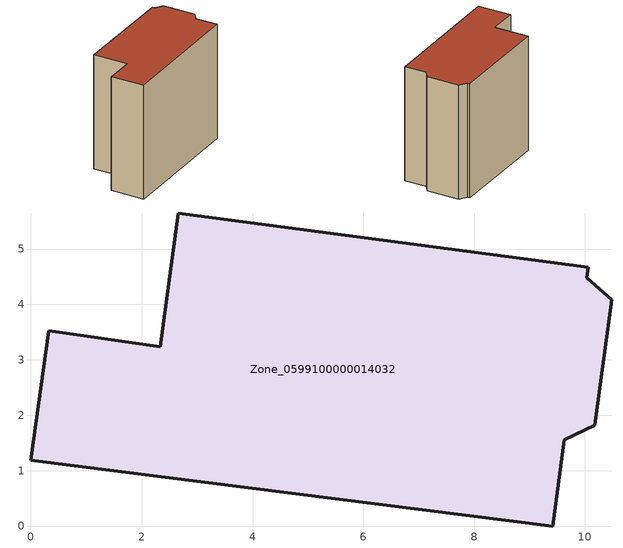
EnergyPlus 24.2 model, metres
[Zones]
Zone_0599100000014032
 floor ground (C_G): 9.42,0 0,1.19 0.32,3.52 2.33,3.24 2.66,5.65 10.06,4.67 10.03,4.48 10.48,4.08 10.18,1.82 9.63,1.56 z2.66
 wall outside (C_F): 2.33,3.24 0.32,3.52 0,1.19 9.42,0 9.63,1.56 10.18,1.82 10.48,4.08 10.03,4.48 10.06,4.67 2.66,5.65 2.33,3.24 z2.66:10.72
 roof outside (C_R): 10.06,4.67 2.66,5.65 2.33,3.24 0.32,3.52 0,1.19 9.42,0 9.63,1.56 10.18,1.82 10.48,4.08 10.03,4.48 z10.72
[BUILDING]
Pand.0599100000014032: North Axis=0; Terrain=City; Loads Convergence Tolerance Value=0.04; Temperature Convergence Tolerance Value=0.4; Solar Distribution=FullExterior; Maximum Number of Warmup Days=25; Minimum Number of Warmup Days=1
[Site:Location]
Rotterdam.The.Hague.AP_ZH_NLD Design_Conditions: Latitude=51.96; Longitude=4.45; Time Zone=1; Elevation=-4.5
[SITE:GROUNDTEMPERATURE:BUILDINGSURFACE]
18, 18, 18, 18, 18, 18, 18, 18, 18, 18, 18, 18
[MATERIAL] Thermal Absorptance=0.9; Solar Absorptance=0.7; Visible Absorptance=0.7
Name | Roughness | Thickness | Conductivity | Density | Specific Heat
G.TI.1946 | MediumSmooth | 0.15 | 1 | 540 | 1210
F.TI.1946 | Rough | 0.3 | 0.857143 | 1920 | 840
R.TI.1946 | MediumRough | 0.2 | 0.1 | 1500 | 1000
[CONSTRUCTION]
C_G: G.TI.1946
C_F: F.TI.1946
C_R: R.TI.1946
[ZONE]
Zone_0599100000014032: Type=1; Multiplier=1; Ceiling Height=Autocalculate; Volume=Autocalculate; Floor Area=autocalculate; Part of Total Floor Area=Yes
[ZONEINFILTRATION:DESIGNFLOWRATE]
Infil_Zone_0599100000014032: Zone or ZoneList or Space or SpaceList=Zone_0599100000014032; Schedule=AlwaysOn; Design Flow Rate Calculation Method=Flow/Area; Flow Rate per Floor Area=0.003; Constant Term Coefficient=1; Temperature Term Coefficient=0; Velocity Term Coefficient=0; Velocity Squared Term Coefficient=0
[HVACTEMPLATE:ZONE:IDEALLOADSAIRSYSTEM]
Zone_0599100000014032: Maximum Heating Supply Air Temperature=50; Minimum Cooling Supply Air Temperature=13; Maximum Heating Supply Air Humidity Ratio=0.0156; Minimum Cooling Supply Air Humidity Ratio=0.0077; Heating Limit=NoLimit; Cooling Limit=NoLimit; Dehumidification Control Type=ConstantSensibleHeatRatio; Cooling Sensible Heat Ratio=0.7; Dehumidification Setpoint=60; Humidification Control Type=None; Humidification Setpoint=30; Outdoor Air Method=None; Outdoor Air Flow Rate per Person=0.00944; Outdoor Air Flow Rate per Zone Floor Area=0; Outdoor Air Flow Rate per Zone=0; Demand Controlled Ventilation Type=None; Outdoor Air Economizer Type=NoEconomizer; Heat Recovery Type=None; Sensible Heat Recovery Effectiveness=0.7; Latent Heat Recovery Effectiveness=0.65
[ZONECONTROL:THERMOSTAT]
ThermostatControl_Zone_0599100000014032: Zone or ZoneList=Zone_0599100000014032; Control Type Schedule=DualSetpointControlType; Control 1=Thermostat_Zone_0599100000014032; Temperature Difference Between Cutout And Setpoint=0
[THERMOSTATSETPOINT:DUALSETPOINT]
Thermostat_Zone_0599100000014032: Heating Setpoint Temperature Schedule=HeatingSetpoint_Zone_0599100000014032; Cooling Setpoint Temperature Schedule=CoolingSetpoint_Zone_0599100000014032
[SCHEDULE:COMPACT]
HeatingSetpoint_Zone_0599100000014032: Through: 12/31, For: AllDays, Until: 24:00, 21
CoolingSetpoint_Zone_0599100000014032: Through: 12/31, For: AllDays, Until: 24:00, 24
DualSetpointControlType: Through: 12/31, For: AllDays, Until: 24:00, 4
AlwaysOn: Through: 12/31, For: AllDays, Until: 24:00, 1
